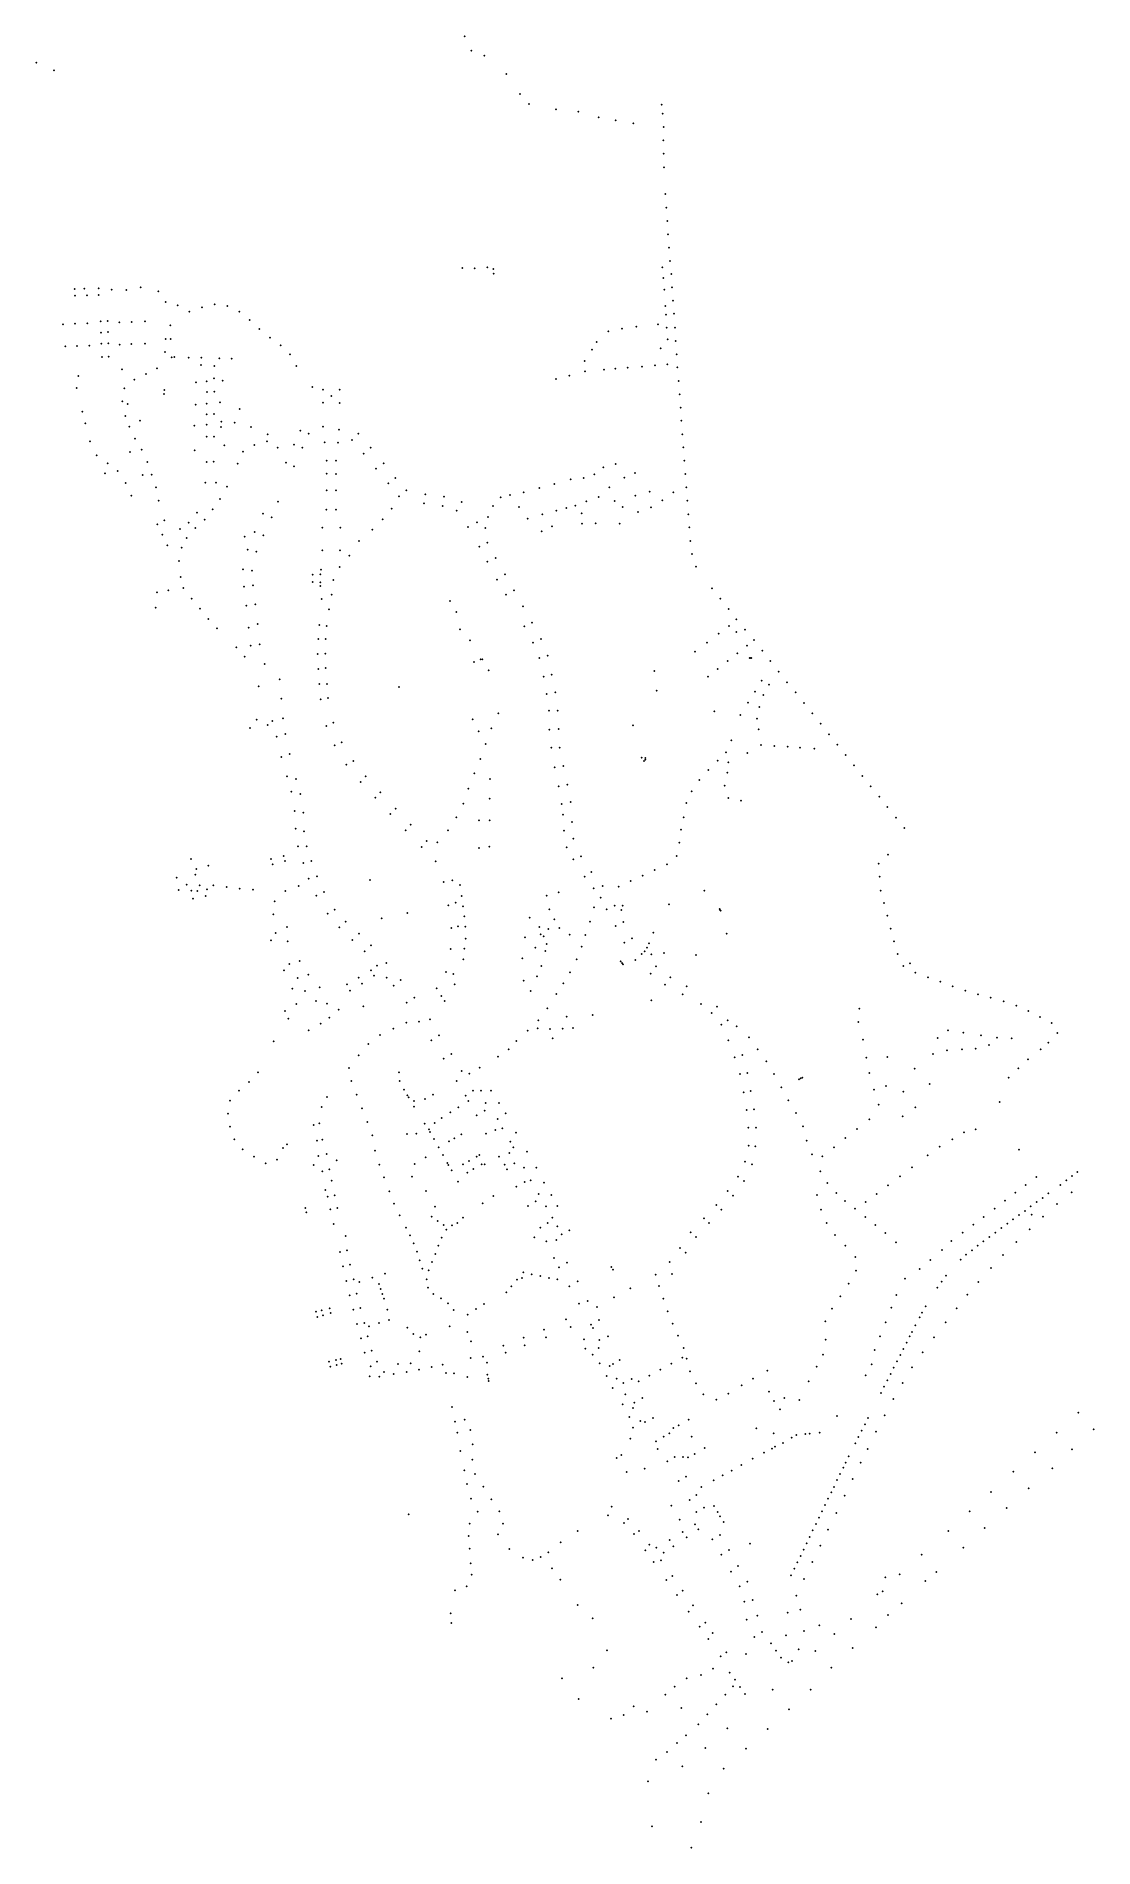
# Model space of a CAD drawing. Header units: inches. Extents: x 115427 to 116851, y 149869 to 152308.
import ezdxf

# ---------------------------------------------------------------- set-up
doc = ezdxf.new("R2010")
doc.units = ezdxf.units.IN
doc.header["$MEASUREMENT"] = 0
doc.layers.add('StreetLamp', color=7, linetype='Continuous')

msp = doc.modelspace()

# ---------------------------------------------------------------- linework, layer by layer
at = {"layer": 'StreetLamp'}
for p in [(116003.9, 152308.3), (116012.8, 152289.1), (115427.3, 152272.8), (115451.3, 152262.4), (116030.6, 152282), (116059.9, 152257.3), (116078.3, 152230.5), (116090.5, 152217.1), (116269.3, 152216), (116126.8, 152209.9), (116156.8, 152206.9), (116184.5, 152199.1), (116207.3, 152195), (116231.1, 152190.9), (116270.5, 152204.2), (116271.6, 152168.1), (116271.9, 152186.2), (116271.8, 152150), (116272.2, 152131.9), (116274.2, 152095.7), (116275.4, 152077.7), (116276.6, 152059.7), (116277.9, 152041.7), (116279.2, 152023.7), (116000.7, 151996.2), (116017.5, 151995.6), (116034.5, 151997.2), (116042.7, 151995.1), (116270.3, 151997.2), (116280.5, 152005.9), (115479.1, 151967.9), (115492.1, 151968.3), (115511.1, 151968.9), (115567.9, 151970.2), (116043.1, 151988.7), (116271.4, 151982.8), (116282.1, 151988.1), (116283.2, 151970.2), (115479.3, 151958.8), (115495.7, 151959.4), (115511.2, 151959.9), (115528.7, 151967.2), (115548.4, 151966.6), (115591.7, 151964.8), (115601.3, 151950.6), (115617.6, 151946), (115667.6, 151947.2), (115684.4, 151945.1), (116272.6, 151966.9), (116274.1, 151945.3), (116284.6, 151952.2), (115463.5, 151920.6), (115479.6, 151921.1), (115496.2, 151921.7), (115514, 151924.4), (115523.2, 151925), (115539.2, 151923.3), (115555.8, 151923.7), (115573.8, 151924.3), (115633.4, 151937.6), (115650.3, 151943.2), (115700.7, 151937.6), (115714.7, 151926.3), (116264.3, 151920.4), (116274.9, 151933.6), (116285.8, 151934.6), (115514.5, 151909.2), (115523.7, 151909.9), (115524.2, 151894.8), (115601.6, 151900.5), (115607.6, 151919), (115608.1, 151900.5), (115727.8, 151914.1), (115742, 151902.6), (116181.9, 151896.5), (116197.3, 151911.1), (116215.6, 151914.7), (116235.3, 151917.3), (116276, 151916.1), (116277.1, 151900.3), (116287.2, 151916), (116288.2, 151898.1), (115466.2, 151890.6), (115482.3, 151891.2), (115498.9, 151891.8), (115515, 151894.2), (115515.7, 151876.5), (115524.8, 151876.8), (115539.7, 151893.2), (115555.2, 151893.7), (115573.5, 151894.3), (115600.7, 151883.3), (115609.5, 151876), (115613.3, 151876.5), (115632.3, 151875.6), (115649.4, 151875.4), (115673.7, 151874.4), (115690.4, 151874.2), (115756.2, 151891.9), (115768.9, 151879.9), (116165.4, 151870.9), (116175.5, 151886.3), (116267.8, 151888.2), (116289.4, 151880), (115483.9, 151850.7), (115542.5, 151859.8), (115574.9, 151853.6), (115590, 151861.3), (115648.9, 151865.8), (115666.6, 151847.5), (115667.1, 151864.5), (115777.5, 151864.3), (116127, 151846.9), (116144.9, 151851.5), (116165.8, 151857.1), (116191.7, 151859.3), (116206.8, 151860.6), (116223.4, 151862), (116242.7, 151863.6), (116260, 151865.1), (116277, 151866.5), (116290.4, 151862.4), (115481.8, 151834.5), (115545.9, 151834), (115559.1, 151845.7), (115599.4, 151826.7), (115599.7, 151832), (115642.1, 151842.2), (115656.9, 151843.8), (115657, 151829.3), (115666.8, 151829.7), (115678.4, 151844.4), (115799.1, 151835.8), (115813.5, 151832.6), (115824.7, 151823.9), (115835.7, 151832.3), (116292, 151844.2), (116293.3, 151826.2), (115489.3, 151802.7), (115543.1, 151816.6), (115550.5, 151813), (115641.7, 151812.3), (115656.8, 151813.6), (115656.8, 151799.3), (115666.5, 151799.6), (115674.7, 151815.2), (115701.1, 151806.5), (115813.3, 151814.7), (115835.6, 151814.6), (116294.7, 151808.3), (115493.5, 151787), (115547.3, 151796.9), (115552.6, 151782.6), (115566.8, 151790.9), (115640.3, 151784.1), (115656.8, 151785.2), (115676.1, 151782.1), (115676.2, 151789.3), (115694.5, 151788.1), (115716.3, 151782), (115782.7, 151777.2), (115794.1, 151773.4), (115813.2, 151782.4), (115835, 151778.7), (115861, 151773.1), (116295.8, 151790.5), (115499.6, 151762.9), (115553.5, 151748.4), (115560.3, 151766.5), (115569, 151751.8), (115640.5, 151750.7), (115656.7, 151769.3), (115666.4, 151769.2), (115680.6, 151757.4), (115705.8, 151748.9), (115720.8, 151757.8), (115737.9, 151762.7), (115738.8, 151772.5), (115752.2, 151754.2), (115774.2, 151758.5), (115785.4, 151754.3), (115815.5, 151761.5), (115833.6, 151760.9), (115852.5, 151764.6), (115877.3, 151754.3), (116297.2, 151772.5), (116298.5, 151754.6), (115508.5, 151744.1), (115523.2, 151733.2), (115577, 151735.1), (115656.6, 151735), (115666.3, 151735.3), (115698.3, 151732.8), (115763.5, 151734.3), (115774.1, 151729.2), (115818.2, 151736.8), (115830.8, 151736.8), (115868.2, 151746.3), (115884.7, 151725.9), (115894.8, 151733.2), (116190.6, 151727.7), (116207.3, 151732.4), (116299.8, 151736.7), (115519.7, 151719.7), (115536.7, 151722.7), (115547.6, 151706.8), (115570.4, 151717.6), (115582.7, 151717.8), (115588.5, 151700.7), (115655, 151707), (115669.1, 151707.3), (115683.9, 151701.8), (115818, 151719.3), (115830.6, 151718.8), (115901.1, 151706.1), (115910.8, 151713.3), (116104.7, 151699.9), (116124.9, 151705.5), (116146.5, 151711.6), (116164.3, 151713.5), (116178.5, 151718.2), (116198.6, 151700.7), (116219, 151713.9), (116233.3, 151720.3), (116301.2, 151718.7), (116302.5, 151700.8), (115555.4, 151689.9), (115592.1, 151683), (115674.6, 151685.3), (115752.8, 151681.8), (115818.2, 151696.9), (115830.7, 151697), (115915.6, 151689), (115925.3, 151696.8), (115949.4, 151679.4), (115951.2, 151691.4), (115974.6, 151675.7), (115976.1, 151688.3), (115999.8, 151681.2), (116042.3, 151676), (116052.4, 151687.6), (116065, 151690.4), (116083.3, 151694.1), (116153.1, 151676.4), (116167.8, 151682.2), (116184.6, 151688), (116205.8, 151682.7), (116233.8, 151689.6), (116253.1, 151695.3), (116270, 151683.2), (116285.1, 151694.3), (116303.8, 151682.8), (115590.1, 151651), (115599.8, 151656.5), (115632.6, 151653.3), (115643.7, 151666.7), (115653.9, 151657.6), (115664.9, 151671.5), (115732.6, 151665.4), (115744, 151660.4), (115817.9, 151670.9), (115830.6, 151670.9), (115893.4, 151657.9), (115905.8, 151672.3), (115993.3, 151669.4), (116020.6, 151654), (116035.6, 151660.9), (116077, 151674.4), (116088.7, 151658.9), (116108.5, 151664.6), (116127.4, 151669.5), (116140.7, 151673), (116161.6, 151665.7), (116161.8, 151651.9), (116180.5, 151652.3), (116212.8, 151651.8), (116216.6, 151674.3), (116237.3, 151667.5), (116254.8, 151673.8), (116305.2, 151664.6), (115597.2, 151637.4), (115620.7, 151645), (115629.6, 151632.9), (115641.4, 151646.1), (115708, 151634.3), (115721.5, 151640.6), (115733, 151636.1), (115812.3, 151646.8), (115836.5, 151646.6), (115861.9, 151628.7), (115879.9, 151643.9), (116008.7, 151647.6), (116031.9, 151646), (116034.5, 151626.5), (116107.7, 151641.7), (116121.4, 151648.3), (116306.3, 151646.9), (116307.7, 151628.8), (115603.9, 151622.9), (115622.9, 151619.6), (115711.7, 151617.1), (115723.7, 151614.5), (115812.2, 151616.1), (115836.1, 151616), (115848.7, 151608.7), (116023.6, 151620.8), (116045.8, 151605.6), (116310, 151611), (115619.4, 151601.8), (115621.6, 151580.4), (115705.4, 151590.6), (115717.5, 151588.9), (115799.3, 151583.4), (115809.9, 151583.6), (115810.4, 151590), (115835.6, 151593.5), (116034.7, 151600.6), (116058.3, 151583.9), (116315.6, 151594), (115590, 151559.5), (115605.2, 151562.2), (115625.2, 151565.3), (115706.8, 151567.2), (115718.9, 151568.8), (115799.4, 151573.3), (115809.9, 151573), (115809.9, 151567.9), (115824.8, 151556.3), (115827.3, 151576.1), (116047.3, 151576.8), (116059.5, 151556.6), (116070.2, 151562.3), (116336.8, 151564.9), (115588, 151539), (115636.6, 151551.1), (115647.6, 151537.7), (115709.9, 151541.5), (115722.2, 151543.2), (115811.3, 151550.4), (115821.3, 151536.7), (115984.1, 151547.9), (115992.9, 151533), (116082.4, 151540.8), (116348, 151551), (116359.3, 151537), (115659.1, 151523.8), (115670.5, 151511), (115713.3, 151511.9), (115725.2, 151516.7), (115808.3, 151515.5), (115818.1, 151514.3), (115997.5, 151509.5), (116084.1, 151513.8), (116094.6, 151518.8), (116359.9, 151514.4), (116369.9, 151523.3), (116369.9, 151506.3), (116381.5, 151509.2), (115696.5, 151485.5), (115715.9, 151487.6), (115728.2, 151489.5), (115806.8, 151496.6), (115816.8, 151496.9), (116011.3, 151494.7), (116096, 151491.6), (116106.7, 151496.7), (116330, 151491.8), (116345.7, 151504), (116384.2, 151487.9), (116393.4, 151495.2), (116404.5, 151480.9), (115707.9, 151472.9), (115734.7, 151463.1), (115806.2, 151476.3), (115806.9, 151456.2), (115816.4, 151476.9), (115816.8, 151457.6), (116016.4, 151465.8), (116025.7, 151469.3), (116028, 151469.2), (116104.3, 151471), (116115.6, 151474.2), (116314, 151479.6), (116344.5, 151456.4), (116358.1, 151467.2), (116371.2, 151477.5), (116387.8, 151471.3), (116389.1, 151471.1), (116390.1, 151471), (116415.6, 151466.9), (115726.7, 151432.9), (115755.1, 151442.3), (115808.3, 151435.9), (115818.6, 151436), (115915.7, 151431.9), (116036.1, 151454.7), (116110.2, 151446.1), (116121.3, 151448.8), (116259.2, 151453.6), (116331.5, 151446.1), (116403.7, 151440.6), (116413.7, 151435), (116426.8, 151452.7), (116438, 151438.5), (115757.3, 151416.2), (115810.3, 151415.6), (115820.1, 151417.3), (116114.5, 151422.8), (116125.9, 151425), (116262.4, 151427.2), (116385.3, 151411), (116394.7, 151425.9), (116405.9, 151421.3), (116449.5, 151424.7), (116460.8, 151410.6), (115724.2, 151388), (115745, 151386.5), (115759.4, 151390), (115827, 151384.2), (116014.6, 151388.6), (116049.1, 151396.5), (116117.4, 151400.1), (116129.3, 151400.3), (116340.2, 151399.1), (116375.1, 151394.2), (116397.4, 151389.6), (116400.8, 151405), (116472.2, 151396.6), (116483.2, 151382.5), (115715.2, 151377), (115738.6, 151381.1), (115750.9, 151365.1), (115762.4, 151368.6), (115817.7, 151379.7), (116022.7, 151372.2), (116039.8, 151376.6), (116118.1, 151374.8), (116130.4, 151375.3), (116230.8, 151380.5), (116363.1, 151360.4), (116399.7, 151375.1), (116494.5, 151368.4), (115757.3, 151337.8), (115768.2, 151341.9), (115829.2, 151353.3), (115838.5, 151357.5), (116025.1, 151335), (116032.4, 151355.5), (116120.8, 151350.5), (116132, 151350.4), (116242.3, 151336.9), (116247.4, 151336.5), (116247.4, 151334.2), (116355.9, 151344.3), (116384.6, 151343.3), (116402.8, 151354), (116420.8, 151352.7), (116438.6, 151351.5), (116455.4, 151350.3), (116474.6, 151348.9), (116505.7, 151354.4), (116517, 151340.3), (115764.7, 151311.7), (115844.7, 151327.6), (115853.9, 151332.6), (115870.9, 151311.7), (116016.9, 151315.6), (116125.2, 151323.9), (116136.6, 151325.6), (116245.3, 151332.5), (116331.8, 151320.5), (116344.5, 151332.9), (116357.7, 151316.6), (116359, 151330.6), (116528.1, 151326.4), (116539.4, 151312.4), (115770.5, 151291.1), (115777, 151308.2), (115782.6, 151288.2), (115864, 151304), (115890.6, 151290), (116008.9, 151295.3), (116038, 151308.2), (116130.5, 151298.1), (116142.1, 151300.6), (116309.5, 151291.7), (116319.9, 151307), (116354, 151299.1), (116550.7, 151298.4), (115775.3, 151265.2), (115786.8, 151262.9), (115883.7, 151282.9), (115904.1, 151261), (115911.1, 151268.2), (116002, 151275), (116037.7, 151281.6), (116134.6, 151274.3), (116146.6, 151277.3), (116302.3, 151275.7), (116359.1, 151282.4), (116376, 151279.1), (116562.1, 151284.3), (116573.2, 151270.4), (115776.4, 151241.4), (115787.8, 151237.6), (115924.6, 151239.2), (115931.3, 151246.5), (115981.7, 151239.1), (115992.7, 151256.4), (116023.3, 151252.4), (116037.8, 151252.5), (116136.4, 151260.1), (116137.5, 151238.4), (116148.5, 151250.4), (116295.4, 151239.8), (116298.6, 151256.6), (116584.5, 151256.3), (116595.8, 151242.2), (115779.6, 151217.7), (115791.2, 151217.3), (115946.1, 151216.4), (115952.9, 151224.5), (115967, 151222.8), (116023.2, 151215.3), (116037, 151216.9), (116141.4, 151216.1), (116150.4, 151227.7), (116292.8, 151222.5), (115635.6, 151200.3), (115659.1, 151191.5), (115743.5, 151200.3), (115745.5, 151193.1), (115760.3, 151204.7), (115762.1, 151197.7), (115786.6, 151195), (115797.4, 151197.8), (115965, 151197.1), (116150.1, 151199.9), (116160.5, 151204.1), (116276.2, 151193.2), (116289.2, 151204.6), (116561.1, 151194.3), (116573.9, 151206.2), (115616.2, 151175.3), (115629.9, 151165.8), (115641.2, 151179.4), (115642.6, 151186.8), (115647.4, 151164.9), (115665.7, 151164.9), (115780.5, 151164.1), (115794.2, 151173.9), (115805.3, 151176.9), (115876.7, 151172.4), (115975.9, 151169.3), (115987.4, 151171.8), (115997.8, 151165.4), (116165.6, 151176.8), (116174.7, 151182.9), (116189.6, 151164.1), (116211.2, 151163.4), (116227.3, 151170.8), (116243.5, 151178.1), (116259.9, 151185.5), (116562.8, 151176.7), (115618.8, 151158.7), (115636, 151157.9), (115638.4, 151147.2), (115644.2, 151157.5), (115655.5, 151150.5), (115657.2, 151159.4), (115683.8, 151162.7), (115701.3, 151160.7), (115718.9, 151159), (115748, 151143.5), (115762.8, 151157.2), (115804.5, 151151), (115814.7, 151156.2), (115991.7, 151141.5), (116000, 151150.7), (116114.6, 151151.2), (116130.6, 151155.4), (116177.7, 151160.8), (116187.2, 151148.3), (116278.9, 151139.3), (116326.6, 151157.9), (116563.8, 151157.7), (116568.5, 151141.2), (115746.6, 151126.1), (115819.5, 151126.8), (115829, 151132.1), (115843.9, 151115.9), (115892.2, 151120.7), (115926.7, 151127.8), (115981.9, 151138), (116001.8, 151136.9), (116003.6, 151123.1), (116091.6, 151121.5), (116118.1, 151132.6), (116124.5, 151119), (116172.5, 151116.2), (116178.3, 151135.5), (116195.2, 151132.5), (116205.9, 151137.5), (116215.1, 151131.7), (116216.8, 151137.8), (116217.8, 151115.6), (116347.1, 151133.2), (116347.8, 151132), (116348.5, 151130.7), (116573, 151124.1), (115743.2, 151091.1), (115749.6, 151100.7), (115764.7, 151109.1), (115835.4, 151108.5), (115852.7, 151091.5), (115861.6, 151100.1), (115986, 151107.6), (115995.2, 151109.8), (116005, 151109.2), (116005.2, 151093.3), (116085, 151095.1), (116104.7, 151109), (116106.5, 151099.1), (116110.4, 151096.2), (116116.8, 151106.1), (116131.5, 151107.4), (116145.3, 151098.7), (116166.5, 151098.1), (116207.1, 151110.1), (116229.3, 151093.6), (116257.9, 151101.2), (116356.8, 151099.8), (116577.6, 151106.7), (116582.1, 151089.7), (115765.9, 151089.4), (115869.5, 151076.1), (115877.8, 151084.4), (115985.1, 151079.1), (116002, 151065.3), (116003.4, 151079.5), (116081.5, 151066.8), (116098.9, 151081), (116112.7, 151076.5), (116114.5, 151086), (116154.7, 151065.5), (116161.3, 151082.2), (116218.9, 151087.7), (116242.3, 151072.4), (116246.1, 151076.3), (116249.5, 151081), (116252, 151086.8), (116255.3, 151072), (116272.3, 151074.1), (116315.6, 151071), (116587, 151072.4), (115760.7, 151050.7), (115767.9, 151059.1), (115781.8, 151063), (115793.6, 151044.9), (115877.9, 151050.5), (115881.9, 151043.2), (115885.8, 151056.7), (115898.6, 151060.3), (115978.7, 151048.1), (115988.6, 151045.5), (116101.3, 151042.4), (116107.4, 151056.3), (116145.9, 151047.8), (116214.2, 151062.7), (116215.7, 151060.6), (116217.2, 151058.4), (116233.9, 151064.5), (116254.3, 151046.2), (116261.4, 151056), (116281, 151040.9), (116594.7, 151056.4), (116603.4, 151059.9), (116610.5, 151047.2), (116627.5, 151041.1), (115772.1, 151025.7), (115779.3, 151040.1), (115788.9, 151022.7), (115808.7, 151027.7), (115845.4, 151031.9), (115849.5, 151023.1), (115861.3, 151040.8), (115865.7, 151032.8), (115899.1, 151040.6), (115908.2, 151030.1), (115917.7, 151037.7), (115966.2, 151026.1), (115990.7, 151031.6), (116083.2, 151036.8), (116093, 151022.6), (116127.3, 151018.5), (116136.7, 151033), (116273.5, 151031.1), (116297.3, 151018.2), (116302.8, 151028.9), (116644.4, 151035.2), (116661.1, 151029.2), (116678.1, 151023.3), (116695.2, 151018.1), (115762.3, 150995.7), (115777.3, 151005.1), (115803.8, 151009.3), (115818.8, 151005.6), (115834.4, 150997.4), (115867.4, 151001.9), (115926, 151006.8), (115936.4, 151013.7), (115972.4, 151016.2), (115977.1, 151009.4), (116115.3, 150999.2), (116255.2, 151010.2), (116322, 151005.1), (116336.3, 150993.1), (116343.8, 151001.6), (116535.5, 150999), (116712.2, 151013.7), (116729.6, 151008.9), (116746.8, 151002.9), (116762.6, 150995.6), (115766.7, 150985.5), (115793.8, 150969.6), (115810, 150978.8), (115821.9, 150986.6), (115907.8, 150972.1), (115925.5, 150979.9), (115942.7, 150981.4), (115957.5, 150984.4), (116088.8, 150969.3), (116102.1, 150972.3), (116103.3, 150983.1), (116118.7, 150971.4), (116135.7, 150971.9), (116141.3, 150988.2), (116150, 150972.8), (116176.1, 150990.2), (116349.3, 150977.2), (116358, 150983.2), (116370.1, 150975.2), (116533.9, 150981.1), (116654.5, 150969.6), (116778.3, 150987.6), (116794.1, 150979.6), (115746.7, 150955), (115874.3, 150951.5), (115889.9, 150963.6), (115959.2, 150956.5), (115969.5, 150963), (116063.4, 150944.2), (116073.4, 150955.2), (116122.6, 150959.2), (116359.1, 150956.5), (116386.8, 150960.2), (116398.4, 150944), (116540.2, 150957.3), (116640.9, 150959.6), (116673.3, 150944), (116675.3, 150966.6), (116691.7, 150945.1), (116698.9, 150963.2), (116710, 150949.8), (116720.5, 150960), (116740.4, 150958.9), (116779.6, 150944.1), (116789.7, 150953.1), (116802, 150966.2), (115848.2, 150919.2), (115861.5, 150936.3), (115975.8, 150931.7), (115986.1, 150938), (116024.3, 150919.4), (116048.8, 150934.3), (116367.3, 150933.4), (116377.7, 150936.4), (116410, 150927.8), (116544.5, 150932.8), (116572.8, 150933.7), (116634.5, 150938), (116653.1, 150942.9), (116762.2, 150930.5), (115713.5, 150900), (115725.8, 150913), (115851.6, 150901.6), (115915.4, 150913.4), (115916.7, 150901.7), (115993.1, 150901.5), (116000, 150914.8), (116010.3, 150911.3), (116374.5, 150910.8), (116384.7, 150912.2), (116420.6, 150910.8), (116454.2, 150903.9), (116456.3, 150905.1), (116458.5, 150906.2), (116548.6, 150912.3), (116571, 150894.6), (116609.6, 150918.3), (116629.9, 150897.5), (116736.5, 150906), (116749.4, 150918.4), (115688.1, 150875), (115700, 150888.4), (115818.7, 150879.8), (115858.6, 150882.9), (115922.4, 150889.7), (115926.7, 150882.2), (115928.5, 150879.5), (115935.8, 150874.7), (115950.7, 150877.3), (115961.5, 150883.1), (116005.2, 150881.6), (116009, 150874.6), (116015, 150888.3), (116026, 150888.5), (116032.4, 150871.9), (116039.5, 150888.5), (116050.2, 150871.9), (116379.5, 150886.1), (116389.1, 150887.9), (116430.2, 150893.1), (116439.6, 150875.5), (116555.2, 150889.8), (116594.6, 150887.2), (116724.2, 150873.1), (115685.4, 150857.5), (115811.6, 150866.7), (115865.6, 150864.6), (115872.9, 150846.3), (115935.9, 150867), (115973.2, 150851.7), (115984.8, 150859.3), (115995.3, 150866.2), (116020.1, 150855.4), (116030.8, 150861.6), (116048.2, 150850.5), (116059.3, 150858), (116383.4, 150862.3), (116393.6, 150863.2), (116450.1, 150858.5), (116548.8, 150849.9), (116561.3, 150869.8), (116593.8, 150853.9), (116610.8, 150865.9), (115688.1, 150840), (115693.8, 150822.9), (115800.9, 150842.1), (115808.4, 150844.3), (115812.6, 150822.4), (115879.8, 150828.3), (115926.5, 150830.1), (115938.9, 150830.6), (115950.3, 150843.9), (115956, 150836.4), (115957.2, 150833), (115962.5, 150823.6), (115963.4, 150845), (115990, 150824.5), (115999.5, 150829.8), (116032.7, 150830.5), (116045.5, 150835.7), (116054.6, 150837.6), (116073, 150832.1), (116385.7, 150838.9), (116396.2, 150838.7), (116459.6, 150840.7), (116516.4, 150824.7), (116532.2, 150837), (116660.4, 150823.1), (116676.3, 150832.2), (116691.9, 150836.4), (115705, 150809.5), (115720.3, 150799.5), (115759.3, 150811.5), (115764.6, 150816.1), (115805.1, 150821.1), (115806.9, 150800.6), (115818, 150803.3), (115883.3, 150807.9), (115951.6, 150798.6), (115968.8, 150812.3), (115974.7, 150801.8), (115982.7, 150820.4), (116020.3, 150799.8), (116023.6, 150802), (116050.3, 150799.8), (116064.1, 150804.6), (116065.4, 150820), (116069.7, 150812.3), (116087.9, 150806.4), (116386.1, 150814.4), (116395.5, 150813.5), (116464.3, 150821.1), (116471.7, 150802.6), (116485.5, 150800.3), (116501.1, 150812.4), (116627.1, 150801.3), (116643.6, 150812.9), (116750.1, 150808.9), (115736, 150790.8), (115751.5, 150795.4), (115800.5, 150788.5), (115812.3, 150780.1), (115821.7, 150782.7), (115831.6, 150794.7), (115889.2, 150788.9), (115933.3, 150772.6), (115936.8, 150789.9), (115980.6, 150791.1), (115982.1, 150788.3), (115986.4, 150781.1), (116001.6, 150789.3), (116007.4, 150778.3), (116009.7, 150793.8), (116015.8, 150783.1), (116026.7, 150789.3), (116030.9, 150789.4), (116057.7, 150788.9), (116061, 150782.6), (116071, 150790.6), (116084, 150784.8), (116100.5, 150784.7), (116372, 150772.8), (116381.4, 150792.7), (116391, 150789.3), (116482.6, 150779.9), (116590, 150773), (116606, 150785.2), (116821.7, 150773.5), (116828.6, 150779.2), (115816.3, 150754.9), (115824.8, 150767.2), (115895.5, 150771.6), (115902.5, 150753), (115952.1, 150753.5), (115994.9, 150765.8), (116073.6, 150759.3), (116084.9, 150765.6), (116092.7, 150767.9), (116103.8, 150749.4), (116110.8, 150764.8), (116357.9, 150753.3), (116380.1, 150767), (116492.1, 150764.4), (116504.3, 150750.7), (116558.5, 150749.4), (116573.9, 150760.9), (116745.4, 150751), (116759.4, 150761.5), (116773.6, 150772.3), (116789.9, 150750.1), (116805.9, 150761.4), (116813.8, 150767.6), (116821.1, 150751.6), (115789.5, 150730.7), (115790.8, 150724.8), (115819.4, 150745.6), (115823.2, 150728.5), (115828.8, 150747.7), (115832.6, 150730.7), (115909, 150736.5), (115964.1, 150732.3), (116028.1, 150736.7), (116042.4, 150746.6), (116089.2, 150733), (116099.7, 150739.4), (116113.5, 150732.6), (116120.5, 150748), (116128.9, 150733), (116342.7, 150734.4), (116349.5, 150728.2), (116365.3, 150747.2), (116478.5, 150748.1), (116483.7, 150728.4), (116516.2, 150739.9), (116529.3, 150729.6), (116543.8, 150738.4), (116717.3, 150729.8), (116731.3, 150740.3), (116758.1, 150726.6), (116766.1, 150732.7), (116773.9, 150738.4), (116781.9, 150744.2), (116801.5, 150736.1), (115827.5, 150708.9), (115916.6, 150720.8), (115925, 150704.1), (115959.6, 150718.9), (115967.7, 150713.1), (115975.9, 150707.7), (115979.2, 150701.3), (115987, 150707.4), (115993.9, 150710.5), (116001.9, 150717.7), (116105.7, 150703.9), (116115.9, 150710.4), (116121.9, 150717.7), (116128.6, 150705.8), (116144.8, 150700.5), (116326, 150716.5), (116332.8, 150710.1), (116491.3, 150710.4), (116543.3, 150718.3), (116556.9, 150707.7), (116688.6, 150708.1), (116702.6, 150718.6), (116726.3, 150703.4), (116734.3, 150709.2), (116742.2, 150715.1), (116750.2, 150721), (116764.7, 150701.8), (116767.1, 150721.4), (116782.6, 150718.8), (115843.7, 150692.9), (115930.3, 150693.6), (115935.4, 150682.9), (115968.7, 150680), (115973.2, 150690.7), (116097.6, 150691.1), (116113.9, 150685.8), (116127.2, 150687.3), (116134.4, 150694.9), (116294, 150676.7), (116308.3, 150697.6), (116315.3, 150691.4), (116502.7, 150694.1), (116516.4, 150679.7), (116570.3, 150696.8), (116584.7, 150684.1), (116659.3, 150686.1), (116674.2, 150697.2), (116694.5, 150679.8), (116702.4, 150685.7), (116710.4, 150691.6), (116718.3, 150697.5), (116746.7, 150684.7), (115836.2, 150671.4), (115840.4, 150651.9), (115845.5, 150673.4), (115849.8, 150654.1), (115939.9, 150671.5), (115943.4, 150660.2), (115959.9, 150657.7), (115964.4, 150668.8), (116124.2, 150663.1), (116141.6, 150657), (116201.3, 150651.1), (116279.8, 150657.9), (116301.6, 150670.4), (116529.8, 150664.7), (116630.9, 150660.6), (116646.4, 150673.9), (116671.7, 150660.8), (116679, 150667.5), (116686.8, 150673.7), (116728.8, 150667.3), (115844.9, 150632.4), (115854.4, 150634.6), (115862.2, 150630.7), (115879.7, 150636.6), (115888.6, 150628), (115896.7, 150642.3), (115947, 150648.8), (115952.8, 150634.6), (115955.6, 150646.7), (116074.5, 150633.8), (116081.1, 150636.2), (116082.8, 150643.7), (116094, 150641.1), (116105.8, 150639), (116117.5, 150636.4), (116128.9, 150634.5), (116131.1, 150650.5), (116156.2, 150631.8), (116203.7, 150647.5), (116261.2, 150640.6), (116283, 150641.8), (116520.9, 150628.6), (116531, 150646), (116596.7, 150635.4), (116616.4, 150648.3), (116646.2, 150631.2), (116652.1, 150639.2), (116695.6, 150630.9), (116712.6, 150649.8), (115849.3, 150612.8), (115858.7, 150615.1), (115890.8, 150621.4), (115893.1, 150614.8), (115895.3, 150608.3), (115954.5, 150623.2), (115961.8, 150614.7), (115972, 150608.7), (115981.4, 150602.2), (116060.2, 150616.9), (116066.9, 150625.2), (116144.7, 150625.2), (116169.6, 150605.4), (116205, 150610.1), (116227.1, 150622.4), (116265.8, 150625.3), (116271.4, 150608.3), (116509.8, 150611.6), (116585.1, 150613.2), (116640.4, 150623.2), (116680.5, 150613.6), (115804, 150590.8), (115805.6, 150583.9), (115811.7, 150592.7), (115813.2, 150586.2), (115822.1, 150595.6), (115823.6, 150589.1), (115854, 150593.5), (115863.5, 150595.9), (115899.8, 150593.8), (115902.2, 150579.8), (115989.3, 150593.1), (116007.9, 150587.1), (116019.4, 150594.6), (116029.8, 150601.2), (116140.5, 150580.7), (116158, 150601.5), (116182.1, 150597.2), (116184.7, 150579.9), (116277.3, 150591.5), (116489.5, 150577.8), (116498.6, 150595.1), (116578.4, 150596.1), (116616.4, 150583.1), (116619.8, 150589.6), (116624.7, 150598.1), (116666.2, 150595.4), (115859, 150574.4), (115864.3, 150555.1), (115868.8, 150575.8), (115873.6, 150557.5), (115875, 150571.4), (115888.8, 150575.6), (115926.6, 150569.6), (115935, 150560.8), (115944.5, 150556.4), (115952.1, 150560), (115984, 150571.4), (116007.6, 150563.5), (116083.2, 150555.9), (116110.6, 150566.8), (116113.4, 150556.5), (116146.6, 150570.1), (116164.6, 150553.7), (116174.1, 150573.2), (116176.7, 150569), (116196.8, 150557.8), (116284.1, 150574.8), (116291.3, 150558.6), (116489.9, 150553.1), (116563.3, 150557.9), (116570.7, 150576.5), (116603.1, 150557.9), (116606, 150563.5), (116610.5, 150572.3), (116636, 150556.5), (116651.5, 150576.5), (115869.2, 150535.6), (115878.7, 150538.6), (115943, 150537.3), (116012.3, 150551), (116028.8, 150530.4), (116055.9, 150545.2), (116059.1, 150535.9), (116084.8, 150545.8), (116166.3, 150541.2), (116176.1, 150532.9), (116184.6, 150542.1), (116185.4, 150552.6), (116297.2, 150529.2), (116298.6, 150542.2), (116486.5, 150532.9), (116556.1, 150539.4), (116590.3, 150532.4), (116594.6, 150540.8), (116598.8, 150549.3), (116620.5, 150536.1), (115821.4, 150523.6), (115823, 150516.8), (115830.6, 150525.8), (115831.9, 150519.1), (115837.2, 150527.2), (115838.6, 150520.9), (115877.5, 150517.4), (115886, 150523.5), (115895.4, 150509.7), (115908.5, 150506.8), (115914.2, 150520.5), (115925.7, 150509.9), (115931.5, 150521.3), (115942.6, 150513), (115959.7, 150516.3), (115974.5, 150519.4), (115979, 150508.5), (115989.5, 150507.9), (116012.2, 150528.5), (116034.1, 150522.4), (116034.4, 150505.9), (116185.9, 150521.2), (116195.1, 150504.3), (116199.3, 150517.6), (116203.7, 150520.6), (116212.7, 150525.9), (116252.8, 150504.8), (116267.3, 150512.9), (116282, 150520.9), (116302.9, 150527.7), (116307.5, 150510.5), (116411.6, 150511.6), (116477.8, 150516.7), (116543.6, 150505.4), (116551.8, 150520), (116577.3, 150506.9), (116581.6, 150515.4), (116585.9, 150523.9), (116606.2, 150516.1), (115876.3, 150503.7), (115889.1, 150503.3), (116007.5, 150503.1), (116035.9, 150500.5), (116036.1, 150497.5), (116203.4, 150488.2), (116208.8, 150500.5), (116217.4, 150494.9), (116228.9, 150500.1), (116238.1, 150497), (116315.2, 150494.3), (116358.8, 150480.3), (116377.1, 150491.6), (116392.2, 150500.5), (116413.6, 150483.3), (116467.1, 150496.9), (116564.3, 150481.5), (116568.6, 150490), (116573, 150498.4), (116593.8, 150494.7), (115986.9, 150462.5), (115987, 150462.5), (116216.6, 150466), (116220.2, 150479.5), (116230.5, 150461.3), (116232.6, 150468.3), (116243.1, 150474.8), (116325.5, 150479.8), (116342.8, 150472.4), (116420.4, 150470.7), (116428.6, 150459.6), (116434.1, 150474.8), (116454.7, 150471.9), (116581, 150473.4), (115990.8, 150442.8), (115990.9, 150442.8), (115990.9, 150442.8), (116003.9, 150445.5), (116011.5, 150431.7), (116225.8, 150449.3), (116230.4, 150434.8), (116240.5, 150443.7), (116246.9, 150442.5), (116257.5, 150447.8), (116285.1, 150434.4), (116291.9, 150437.7), (116305.5, 150445.4), (116396.6, 150433.8), (116505.4, 150450.3), (116542.7, 150439.1), (116547, 150447.6), (116569.2, 150451.2), (116830.3, 150455.1), (116850.9, 150432.4), (115993.9, 150428.2), (116014.7, 150412.3), (116227.2, 150419.9), (116261.6, 150416.4), (116272.1, 150422.4), (116279.7, 150427.1), (116309.7, 150422.5), (116327.2, 150407.2), (116420.1, 150427.2), (116421.8, 150409.1), (116432.6, 150413.9), (116444.2, 150421.2), (116450.7, 150424.9), (116462.6, 150426.4), (116468.6, 150426.6), (116482.1, 150427.9), (116529.7, 150413.7), (116534, 150422.2), (116538.3, 150430.7), (116557.8, 150429.2), (116801, 150428.2), (115998.3, 150403.4), (116014.3, 150391.6), (116208.4, 150393.9), (116215, 150397.9), (116263.9, 150405.8), (116276.7, 150389.5), (116286.9, 150395.4), (116298.1, 150395.4), (116304.6, 150394.6), (116313.7, 150399.2), (116376.4, 150384.3), (116391.9, 150392.8), (116406.9, 150400.9), (116417.7, 150406.6), (116516.7, 150387.4), (116521, 150396.2), (116537.2, 150387.7), (116546.4, 150406.2), (116771.8, 150401.6), (116821.4, 150405.6), (116003.4, 150377.2), (116007.2, 150358.7), (116017.8, 150372.4), (116222.1, 150375.1), (116246.1, 150379.6), (116292, 150362.7), (116302, 150368.9), (116339.3, 150363.9), (116351.3, 150370.4), (116363.3, 150377), (116505.4, 150364.1), (116509.3, 150372.2), (116513.6, 150380.9), (116526.1, 150365.4), (116742.5, 150375.4), (116795.1, 150380), (116012.5, 150339.3), (116029, 150355.3), (116039.8, 150338.1), (116306.7, 150337.5), (116315.8, 150344), (116322.6, 150354.7), (116493.3, 150339.1), (116497.4, 150347.6), (116501, 150354.9), (116515.4, 150343.1), (116712.4, 150348.3), (116763.3, 150353.2), (115928.6, 150318), (116021.6, 150321.7), (116050.6, 150322.2), (116196.8, 150316.8), (116201.9, 150328.5), (116224, 150311.8), (116282.1, 150329.8), (116293.5, 150310.8), (116316, 150321.2), (116326.3, 150327.1), (116339.6, 150329.2), (116344.5, 150321.2), (116347.8, 150315.3), (116480.9, 150313.4), (116485, 150321.9), (116489.2, 150330.5), (116504.1, 150320), (116683.7, 150322.1), (116733.7, 150326.6), (116009.5, 150289), (116010.9, 150305.4), (116048.9, 150291.1), (116055.8, 150305.6), (116155.9, 150295.8), (116218.4, 150306.5), (116232.1, 150291.6), (116238.7, 150295.8), (116297.5, 150294.4), (116303, 150287.1), (116314.1, 150304.7), (116318.6, 150297.7), (116347.5, 150290.4), (116352.6, 150307.5), (116468.5, 150287.7), (116472.6, 150296.3), (116476.8, 150304.8), (116493.3, 150297.6), (116654.9, 150295.7), (116703.8, 150299.5), (116010.7, 150272), (116064, 150271.4), (116106.5, 150260.5), (116116.8, 150266.9), (116133.4, 150280.2), (116247.4, 150269.4), (116252.6, 150277.3), (116261.9, 150273.1), (116271.8, 150266.4), (116279.9, 150283.5), (116284.7, 150275.1), (116337.2, 150284.3), (116349.3, 150263.7), (116359.7, 150270), (116387.9, 150278.5), (116456.1, 150262), (116460.2, 150270.6), (116464.3, 150279.2), (116482.8, 150275.9), (116619.3, 150263.8), (116675.2, 150273.2), (116012.2, 150252.2), (116013.3, 150236.7), (116082.7, 150259.5), (116095.4, 150256.6), (116121.4, 150245.5), (116258.4, 150253.8), (116268.4, 150256.2), (116362.6, 150240.9), (116372.1, 150248.4), (116372.1, 150248.4), (116443.5, 150236.1), (116447.8, 150244.9), (116451.9, 150253.5), (116471.9, 150253.8), (116589.8, 150237.1), (116639, 150240.5), (115990.8, 150215.9), (116006.9, 150221.1), (116132.6, 150230.2), (116275.5, 150229.8), (116283.4, 150234.9), (116297.6, 150215.1), (116374, 150221.1), (116384.5, 150227.5), (116461, 150230.9), (116566.6, 150214.2), (116570.1, 150233), (116624.1, 150228.2), (116155.9, 150196), (116289.9, 150209.2), (116305.6, 150187.1), (116311.3, 150195.4), (116380.3, 150200.6), (116391.9, 150202.8), (116450.3, 150208.6), (116455.9, 150189.6), (116559.6, 150210.1), (116592.3, 150198), (115985.1, 150184.5), (115986, 150171.6), (116176.1, 150177.9), (116320.2, 150166.6), (116328.1, 150172), (116383.5, 150176), (116398, 150181.6), (116438.8, 150185.6), (116481.3, 150168.5), (116523.9, 150176.9), (116557.6, 150165.8), (116573.7, 150182.7), (116331.8, 150150.2), (116337.9, 150158.4), (116393.8, 150152.7), (116404.2, 150159.8), (116416.2, 150144.3), (116436.6, 150155.1), (116460.9, 150161.1), (116501.6, 150156.9), (116195.5, 150135), (116348.7, 150126.6), (116356.2, 150132.4), (116382.8, 150130.1), (116423.3, 150134.4), (116430, 150124.9), (116439.7, 150118.8), (116444.6, 150120.6), (116453.5, 150136.2), (116476.1, 150133.8), (116526.1, 150138), (116135.1, 150097.1), (116177, 150111.7), (116303, 150097.4), (116322, 150101.9), (116338.4, 150110.4), (116360.7, 150104.7), (116367.7, 150095.3), (116497.8, 150111.7), (116157.3, 150069.4), (116274, 150075.1), (116286.9, 150086), (116355.1, 150075.1), (116365.4, 150086.3), (116374.7, 150085.6), (116381.4, 150076.2), (116418.8, 150082), (116469.8, 150082.1), (116200.9, 150042.7), (116217.9, 150047.9), (116231.6, 150059.5), (116249.3, 150052.2), (116295.5, 150057.3), (116330.5, 150048.5), (116342.9, 150062), (116440.8, 150055.5), (116301.8, 150020.5), (116318.5, 150035.1), (116357.4, 150029.9), (116412.1, 150029.1), (116276.2, 149998.1), (116289.8, 150010), (116328.1, 150003.2), (116382.6, 150002.4), (116261.7, 149987.8), (116297, 149978.7), (116352.8, 149975.5), (116250.6, 149958.4), (116332.1, 149942.2), (116256, 149898.1), (116322.1, 149903.7), (116309, 149869)]:
    msp.add_point(p, dxfattribs=at)

doc.saveas('drawing.dxf')
